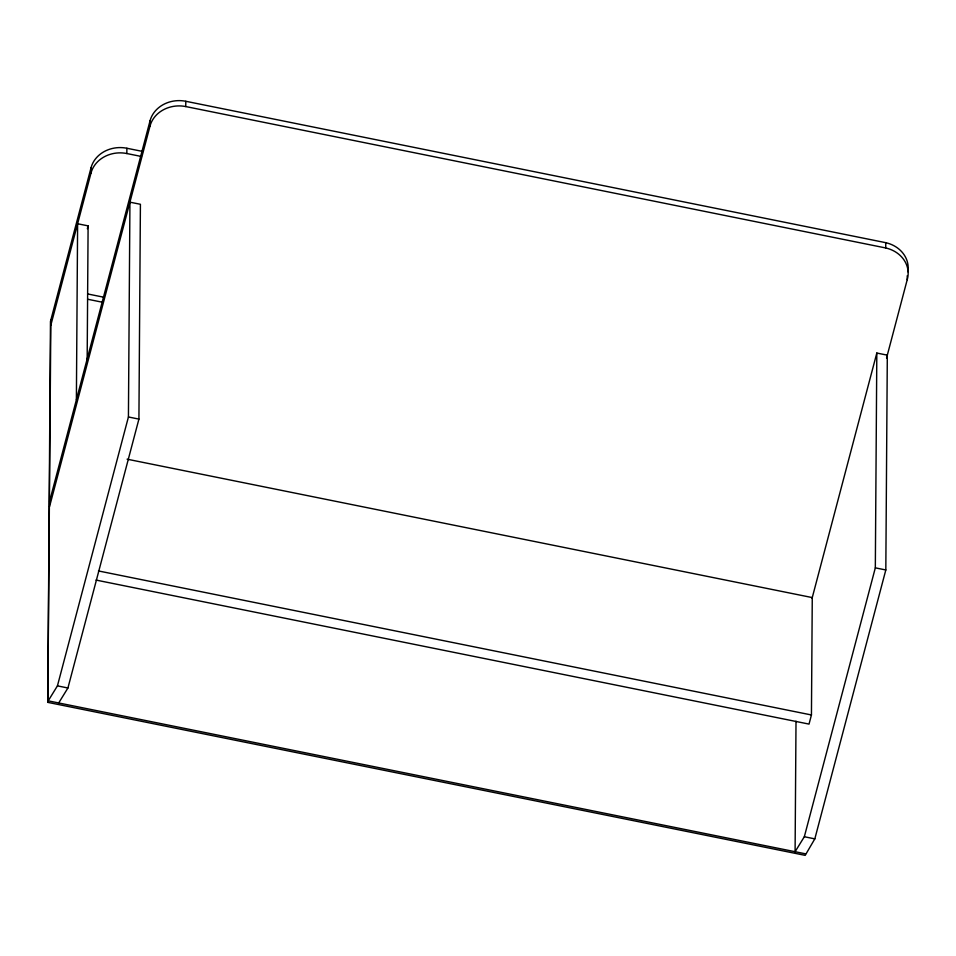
<?xml version="1.0" encoding="UTF-8"?>
<svg xmlns="http://www.w3.org/2000/svg" width="956" height="956" viewBox="0 0 956 956"><rect width="100%" height="100%" fill="white"/><g stroke="black" fill="none" stroke-linecap="round" stroke-linejoin="round"><path stroke-width="1.43" d="M812.074 598.301L876.819 353.039L887.311 355.154L885.818 569.967L814.823 838.866L805.179 855.357L47.8 702.373L50.465 321.455L91.047 167.73A29.887 26.039 0.4 0 1 126.873 148.252L142.958 151.502M50.859 319.937L47.8 702.373M76.384 399.823L77.615 223.752L88.107 225.867L87.151 361.655M50.823 325.219L91.011 173.012L91.047 167.73M91.011 173.012A29.887 26.039 0.4 0 1 126.837 153.534L126.873 148.252M805.585 853.839L48.206 700.844L57.432 685.87L128.427 416.983L129.932 202.17L140.412 204.285L138.919 419.098L67.924 687.997L58.686 702.971M49.557 506.572L149.996 126.144L150.032 120.862A29.887 26.039 0.4 0 1 185.787 101.276L885.758 242.681A29.887 26.039 0.4 0 1 907.877 271.755M149.996 126.144A29.887 26.039 0.4 0 1 185.751 106.558L185.787 101.276M796.013 721.218L795.093 851.712L804.331 836.739L875.326 567.852L876.819 353.039M96.042 580.077L809.027 724.098L811.441 714.968L812.265 597.584L127.088 459.179M886.547 358.046L907.22 279.702A29.887 26.039 0.4 0 0 885.722 247.963L885.758 242.681M907.22 279.702L907.244 275.746M87.343 228.723L88.107 225.867M49.593 501.291L150.032 120.862M185.751 106.558L885.722 247.963M126.837 153.534L141.464 156.485M87.629 293.946L103.726 297.208M87.594 299.228L102.232 302.192M128.427 416.983L138.919 419.098M875.326 567.852L885.818 569.967M98.456 570.947L811.441 714.968M57.432 685.87L67.924 687.997M804.331 836.739L814.823 838.866"/></g></svg>
